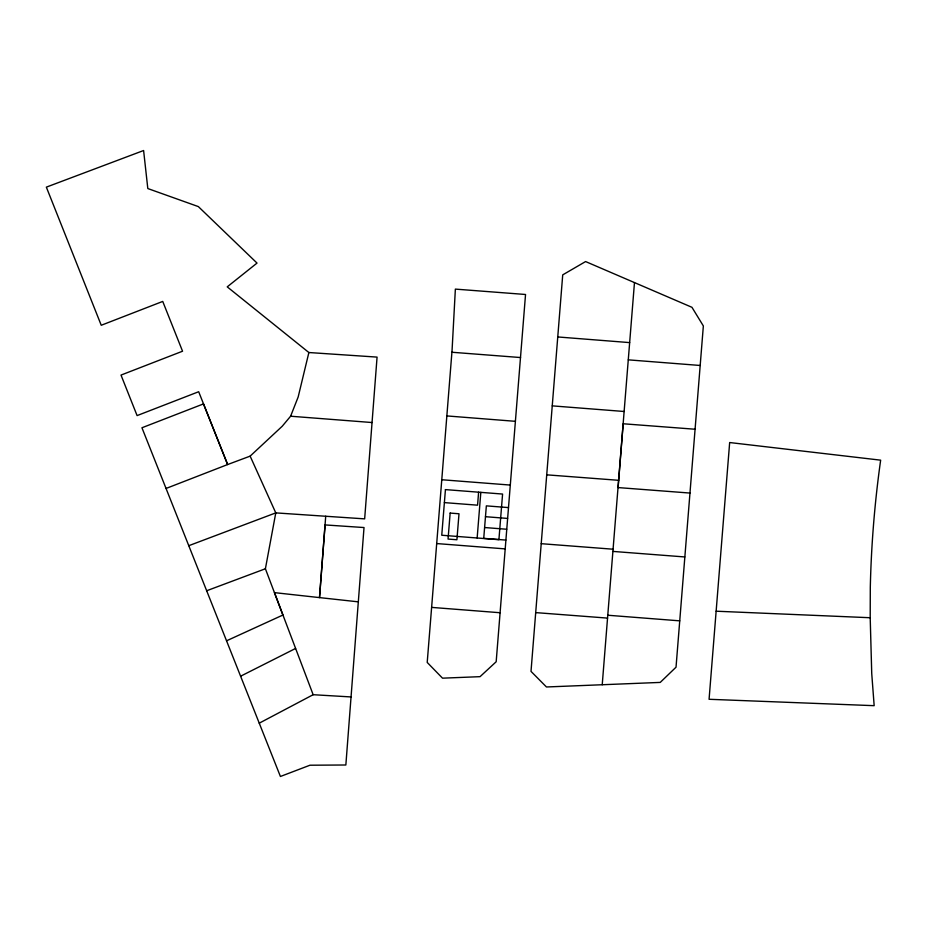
<?xml version="1.0" encoding="UTF-8"?>
<svg xmlns="http://www.w3.org/2000/svg" width="927" height="927" viewBox="0 0 927 927"><rect width="100%" height="100%" fill="white"/><g stroke="black" fill="none" stroke-linecap="round" stroke-linejoin="round"><path stroke-width="1.39" d="M870.198 617.73L871.739 673.616L874.161 705.679L709.074 699.282L729.665 442.538L880.65 460.163A1134.242 1110.673 0.8 0 0 870.302 587.301L870.198 617.73L716.142 611.206M308.876 352.527L377.069 357.104L364.659 518.865L325.713 516.258L319.502 597.602L358.32 601.843L345.852 764.995L309.966 765.215L280.417 776.478L141.947 427.764L203.488 403.905L227.636 464.543L250.139 456.13L282.237 426.235L290.603 416.223L298.17 396.988L308.876 352.527L227.231 286.86L257.022 263.083L198.343 206.594L147.81 188.552L143.604 150.522L46.35 187.138L101.24 325.273L162.735 301.426L182.549 351.217L121.008 375.076L137.092 415.597L198.679 391.727L227.636 464.543L166.014 488.471M358.32 601.843L364.021 527.544L325.064 524.925L319.502 597.602L274.45 592.631L313.152 694.705L351.101 696.942M431.623 607.394L452.075 350.186L455.366 289.108L525.539 294.485L496.177 661.751L480.047 676.664L442.515 678.17L427.208 662.434L431.623 607.394L500.105 612.735M535.702 612.608L531.009 671.38L546.455 686.977L660.233 682.411L676.026 667.197L703.35 325.945L691.959 307.312L585.597 261.565L562.724 274.867L535.702 612.608L607.544 618.1L634.474 282.573M602.226 684.763L607.544 618.1M478.61 492.191L477.567 505.18L444.381 502.608M477.15 537.984L480.823 492.364M226.559 640.8L282.92 615.03L265.4 568.761L275.782 512.886L250.139 456.13M259.247 723.176L313.152 694.705M240.614 676.2L295.597 648.448M188.784 545.69L275.782 512.886L325.713 516.258M206.663 590.754L265.4 568.761M451.901 352.248L520.557 357.544M695.099 429.236L623.176 423.766L618.1 487.579L689.978 493.06M546.71 474.833L618.633 480.302M541.229 543.685L613.118 549.213M612.944 551.414L684.798 556.953M557.741 336.953L629.676 342.608M628.297 359.85L700.186 365.47M552.26 405.864L624.149 411.484M446.826 415.922L515.424 421.322M290.603 416.223L372.051 422.538M441.75 479.734L510.279 485.064M508.471 507.59L486.351 505.864L483.732 538.355L505.852 540.082M485.47 516.698L507.59 518.425M484.601 527.533L506.721 529.247M436.64 543.558L505.169 548.888M607.822 615.238L679.746 620.847M445.435 489.607L441.75 535.238L498.911 539.688L502.585 494.056L445.435 489.607M450.151 513.071L448.054 539.062L456.907 539.757L459.004 513.767L450.151 513.071"/></g></svg>
